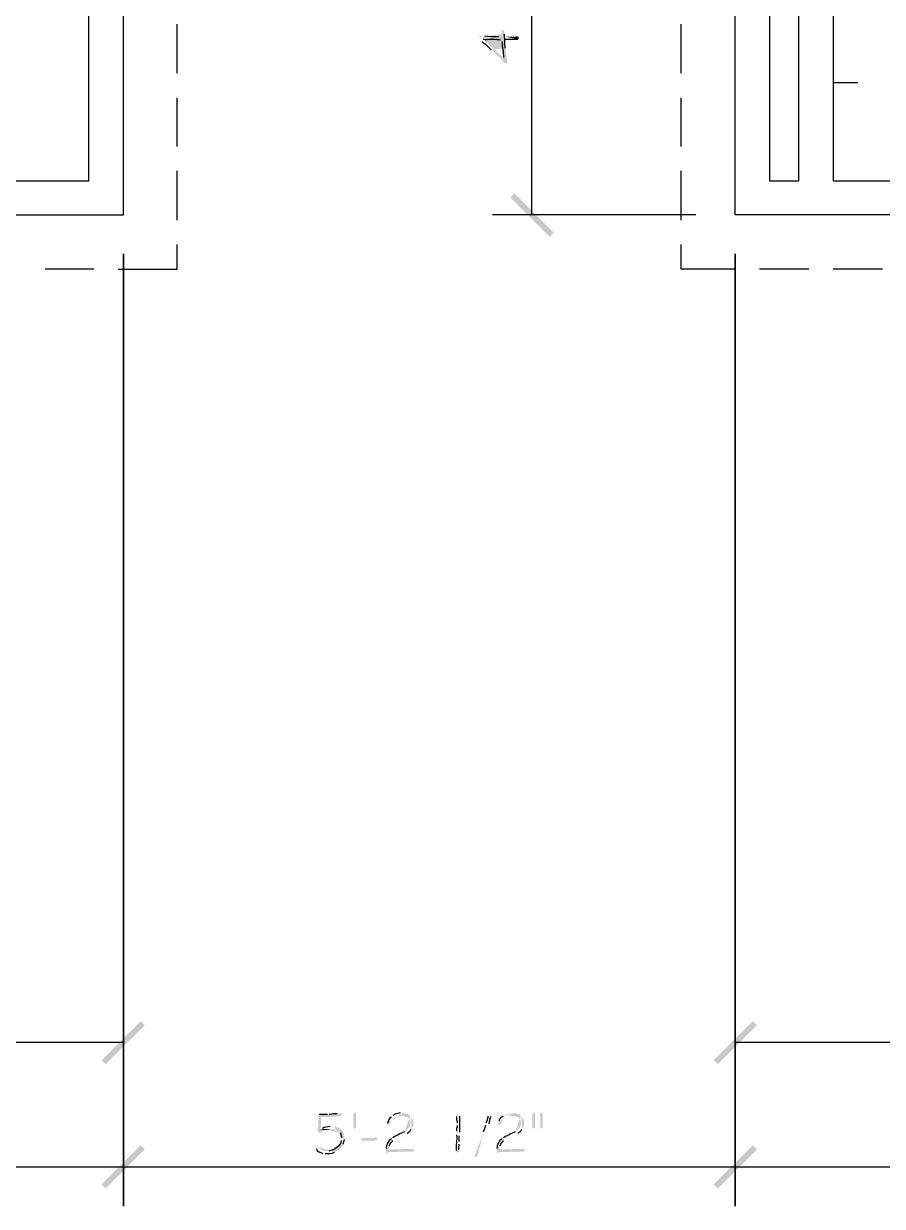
# Model space of a CAD drawing. Header units: inches. Extents: x -167 to 6071, y -6287 to -2731.
# Drawn here: x 1314.3 to 1401.9, y -6153.3 to -6032.5 of the extents above; entities that cross this region are included whole.
import ezdxf

# ---------------------------------------------------------------- set-up
doc = ezdxf.new("R2010")
doc.units = ezdxf.units.IN
doc.header["$LTSCALE"] = 96
doc.header["$MEASUREMENT"] = 0
doc.layers.add('PDF_Geometry', color=7, linetype='Continuous', true_color=0x4a4a4a)
doc.layers.add('PDF_Solid Fills', color=7, linetype='Continuous')

msp = doc.modelspace()

# ---------------------------------------------------------------- hatches: boundary and pattern name
at = {"layer": 'PDF_Solid Fills', "true_color": 0x4a4a4a, "transparency": 33554559}
h = msp.add_hatch(color=251, dxfattribs=at)
h.paths.add_polyline_path([(1360.65, -6033.96), (1360.7, -6034.07), (1360.81, -6034.12), (1360.81, -6034.18), (1360.92, -6034.23), (1361.02, -6034.34)], flags=0)
h.paths.add_polyline_path([(1361.98, -6035.19), (1362.09, -6035.24), (1362.2, -6035.35), (1362.25, -6035.46), (1362.36, -6035.51), (1362.46, -6035.62), (1362.52, -6035.67), (1362.62, -6035.78), (1362.68, -6035.83), (1362.78, -6035.94), (1362.89, -6035.99), (1362.94, -6036.1), (1363.05, -6036.2), (1363.16, -6036.26), (1363.21, -6036.36), (1363.26, -6036.42), (1363.32, -6036.52), (1363.37, -6036.52), (1363.48, -6036.58), (1363.58, -6036.52), (1363.64, -6036.36), (1363.64, -6036.2), (1363.58, -6036.15), (1363.58, -6035.94), (1363.53, -6035.83), (1363.53, -6035.62), (1363.48, -6035.51), (1363.48, -6035.14), (1363.42, -6035.03)], flags=0)
h.paths.add_polyline_path([(1363.32, -6033.59), (1363.32, -6033.32), (1363.32, -6036.1), (1363.26, -6036.1), (1363.21, -6035.99), (1363.1, -6035.94), (1363.05, -6035.83), (1362.94, -6035.72), (1362.84, -6035.67), (1362.78, -6035.56), (1362.68, -6035.51), (1362.62, -6035.4), (1362.52, -6035.35), (1362.41, -6035.24), (1362.36, -6035.19), (1362.14, -6034.98), (1362.04, -6034.92), (1361.98, -6034.82), (1361.88, -6034.76), (1361.77, -6034.66), (1361.72, -6034.6), (1361.61, -6034.5), (1361.5, -6034.44), (1361.4, -6034.34), (1361.34, -6034.28), (1361.24, -6034.18), (1361.13, -6034.12), (1361.13, -6033.8), (1360.7, -6033.8), (1360.7, -6033.86)], flags=0)
h = msp.add_hatch(color=251, dxfattribs=at)
h.paths.add_polyline_path([(1361.13, -6033.8), (1361.13, -6034.12), (1361.18, -6034.12)], flags=0)
h.paths.add_polyline_path([(1362.94, -6034.18), (1363.1, -6034.18), (1363.1, -6034.34)], flags=0)
h.paths.add_polyline_path([(1363.26, -6035.99), (1363.32, -6036.1), (1363.32, -6033.32), (1363.26, -6033.22), (1363.21, -6033.16), (1363.16, -6033.16), (1363.05, -6033.22), (1363.05, -6033.86), (1362.73, -6033.86)], flags=0)
h.paths.add_polyline_path([(1361.34, -6033.8), (1361.24, -6033.8)], flags=0)
h = msp.add_hatch(color=251, dxfattribs=at)
h.paths.add_polyline_path([(1363.37, -6033.86), (1363.37, -6034.12), (1363.42, -6034.12)], flags=0)
h.paths.add_polyline_path([(1364.7, -6034.12), (1364.81, -6034.07), (1364.81, -6033.96), (1364.76, -6033.86), (1364.6, -6033.8), (1364.49, -6033.86), (1363.48, -6033.86)], flags=0)
h = msp.add_hatch(color=251, dxfattribs=at)
h.paths.add_polyline_path([(1346.62, -6143.83), (1346.46, -6143.83), (1346.25, -6143.88)], flags=0)
h.paths.add_polyline_path([(1345.45, -6143.94), (1345.29, -6143.94)], flags=0)
h.paths.add_polyline_path([(1344.44, -6143.94), (1344.38, -6143.99), (1344.33, -6144.1), (1344.33, -6145.16), (1344.28, -6145.27), (1344.28, -6145.64), (1344.33, -6145.75), (1344.44, -6145.8), (1344.49, -6145.8), (1344.6, -6145.75), (1344.7, -6145.7), (1344.81, -6145.64), (1344.92, -6145.59), (1345.02, -6145.54), (1345.13, -6145.54), (1344.54, -6145.48), (1344.54, -6145.32), (1344.6, -6145.22), (1344.6, -6144.2), (1345.4, -6144.2), (1345.61, -6144.15), (1346.25, -6144.15), (1346.36, -6144.1), (1346.57, -6144.1), (1346.62, -6144.04), (1346.68, -6144.04), (1346.73, -6143.99), (1346.78, -6143.99), (1346.78, -6143.94), (1346.73, -6143.88), (1346.73, -6143.83)], flags=0)
for points in [[(1348.17, -6143.99), (1348.17, -6145.32), (1348.06, -6145.38), (1347.96, -6145.32), (1347.96, -6145.22), (1347.9, -6145.16), (1347.9, -6143.99), (1347.96, -6143.83), (1347.96, -6143.78), (1348.06, -6143.72), (1348.17, -6143.78)], [(1366.36, -6143.72), (1366.25, -6143.78), (1366.25, -6143.83), (1366.2, -6143.99), (1366.2, -6145.16), (1366.25, -6145.22), (1366.25, -6145.32), (1366.36, -6145.38), (1366.46, -6145.32), (1366.46, -6143.78)], [(1367.1, -6143.72), (1367, -6143.83), (1367, -6145.22), (1367.05, -6145.32), (1367.1, -6145.38), (1367.21, -6145.32), (1367.26, -6145.27), (1367.26, -6143.88), (1367.21, -6143.78)], [(1344.65, -6145.43), (1344.54, -6145.48), (1345.13, -6145.54), (1345.24, -6145.48), (1345.4, -6145.48), (1345.5, -6145.43), (1345.66, -6145.43)], [(1350.2, -6146.28), (1350.09, -6146.28), (1349.98, -6146.34), (1349.29, -6146.34), (1349.18, -6146.39), (1348.76, -6146.39), (1348.7, -6146.5), (1348.76, -6146.6), (1350.04, -6146.6), (1350.09, -6146.55), (1350.25, -6146.55), (1350.36, -6146.5), (1350.36, -6146.44), (1350.3, -6146.34)], [(1353.98, -6147.46), (1351.53, -6147.51), (1351.26, -6147.51), (1351.26, -6147.83), (1351.48, -6147.83), (1351.53, -6147.78), (1353.93, -6147.72), (1353.98, -6147.72), (1354.09, -6147.67), (1354.14, -6147.62), (1354.09, -6147.51), (1354.09, -6147.46)], [(1365.29, -6147.46), (1362.84, -6147.51), (1362.57, -6147.51), (1362.57, -6147.83), (1362.78, -6147.83), (1362.84, -6147.78), (1365.24, -6147.72), (1365.29, -6147.72), (1365.4, -6147.67), (1365.45, -6147.62), (1365.4, -6147.51), (1365.4, -6147.46)]]:
    msp.add_hatch(color=251, dxfattribs=at).paths.add_polyline_path(points)
h = msp.add_hatch(color=251, dxfattribs=at)
h.paths.add_polyline_path([(1352.86, -6143.78), (1352.7, -6143.78)], flags=0)
h.paths.add_polyline_path([(1351.96, -6144.04), (1351.8, -6144.2)], flags=0)
h.paths.add_polyline_path([(1351.37, -6144.84), (1351.42, -6144.95), (1351.53, -6145), (1351.58, -6144.95), (1351.69, -6144.84), (1351.69, -6144.79), (1351.74, -6144.68), (1351.8, -6144.63), (1351.8, -6144.58), (1351.85, -6144.52), (1351.96, -6144.42), (1352.06, -6144.36), (1352.12, -6144.26), (1352.22, -6144.2), (1352.28, -6144.2), (1352.38, -6144.15), (1352.49, -6144.1), (1353.72, -6144.1), (1353.66, -6143.99), (1353.56, -6143.94), (1353.45, -6143.88), (1353.34, -6143.88), (1353.24, -6143.83), (1353.13, -6143.83), (1352.97, -6143.78)], flags=0)
h = msp.add_hatch(color=251, dxfattribs=at)
h.paths.add_polyline_path([(1358.62, -6143.83), (1358.52, -6143.88), (1358.46, -6144.04), (1358.46, -6144.15)], flags=0)
h.paths.add_polyline_path([(1358.52, -6144.84), (1358.52, -6145.06)], flags=0)
h.paths.add_polyline_path([(1358.46, -6145.64), (1358.46, -6146.02)], flags=0)
h.paths.add_polyline_path([(1358.41, -6147.62), (1358.41, -6147.78), (1358.52, -6147.83), (1358.62, -6147.78), (1358.68, -6147.72), (1358.68, -6147.56)], flags=0)
h.paths.add_polyline_path([(1358.73, -6146.98), (1358.73, -6146.71)], flags=0)
h.paths.add_polyline_path([(1358.73, -6146.12), (1358.73, -6145.86), (1358.78, -6145.75)], flags=0)
h.paths.add_polyline_path([(1358.78, -6144.1), (1358.78, -6143.99), (1358.73, -6143.88)], flags=0)
h = msp.add_hatch(color=251, dxfattribs=at)
h.paths.add_polyline_path([(1361.82, -6143.83), (1361.77, -6143.88), (1361.66, -6144.1)], flags=0)
h.paths.add_polyline_path([(1361.45, -6144.84), (1361.45, -6144.95), (1361.4, -6145.06)], flags=0)
h.paths.add_polyline_path([(1361.18, -6145.75), (1361.18, -6145.86), (1361.08, -6146.07), (1361.02, -6146.18), (1361.02, -6146.28), (1360.97, -6146.39), (1360.92, -6146.55), (1360.86, -6146.66), (1360.86, -6146.76), (1360.76, -6146.98), (1360.65, -6147.19), (1360.65, -6147.3), (1360.6, -6147.46), (1360.49, -6147.62), (1360.44, -6147.78), (1360.38, -6147.94), (1360.33, -6148.04), (1360.33, -6148.15), (1360.28, -6148.15), (1360.33, -6148.26), (1360.44, -6148.31), (1360.49, -6148.26), (1360.54, -6148.26), (1360.54, -6148.15), (1360.6, -6148.1)], flags=0)
h.paths.add_polyline_path([(1360.6, -6148.1, 0.021366), (1361.34, -6146.12)], flags=0)
h.paths.add_polyline_path([(1361.34, -6146.12), (1361.4, -6146.02), (1361.45, -6145.86), (1361.45, -6145.75), (1361.56, -6145.54), (1361.56, -6145.43), (1361.66, -6145.22), (1361.66, -6145.11), (1361.77, -6144.9)], flags=0)
h.paths.add_polyline_path([(1361.98, -6144.1), (1361.98, -6143.99), (1361.93, -6143.88)], flags=0)
h = msp.add_hatch(color=251, dxfattribs=at)
h.paths.add_polyline_path([(1364.17, -6143.78, 0.133918), (1363.21, -6144.1)], flags=0)
h.paths.add_polyline_path([(1362.78, -6144.63), (1362.73, -6144.74), (1362.68, -6144.84), (1362.73, -6144.95), (1362.84, -6145), (1362.89, -6144.95), (1363, -6144.84), (1363, -6144.79), (1363.05, -6144.68), (1363.1, -6144.63), (1363.1, -6144.58), (1363.16, -6144.52), (1363.26, -6144.42), (1363.37, -6144.36), (1363.42, -6144.26), (1363.53, -6144.2), (1363.58, -6144.2), (1363.69, -6144.15), (1363.8, -6144.1), (1365.02, -6144.1), (1364.97, -6143.99), (1364.86, -6143.94), (1364.76, -6143.88), (1364.65, -6143.88), (1364.54, -6143.83), (1364.44, -6143.83), (1364.28, -6143.78)], flags=0)
h = msp.add_hatch(color=251, dxfattribs=at)
h.paths.add_polyline_path([(1353.72, -6144.1), (1352.86, -6144.1), (1353.08, -6144.1), (1353.18, -6144.15), (1353.29, -6144.15), (1353.4, -6144.2), (1353.5, -6144.26), (1353.5, -6144.31), (1353.61, -6144.36), (1353.66, -6144.47), (1353.72, -6144.58), (1353.72, -6144.68), (1353.77, -6144.79), (1353.72, -6144.9), (1353.72, -6145), (1353.66, -6145.11), (1353.61, -6145.22), (1353.61, -6145.27), (1353.34, -6145.54), (1353.24, -6145.59), (1353.24, -6145.64), (1353.13, -6145.7)], flags=0)
h.paths.add_polyline_path([(1351.9, -6146.34), (1351.85, -6146.34), (1351.8, -6146.44)], flags=0)
h.paths.add_polyline_path([(1351.26, -6147.4), (1351.26, -6147.51), (1351.53, -6147.51), (1351.53, -6147.4), (1351.58, -6147.24), (1351.58, -6147.14)], flags=0)
h.paths.add_polyline_path([(1351.96, -6146.6), (1352.06, -6146.55), (1352.17, -6146.5), (1352.28, -6146.39), (1352.38, -6146.39), (1352.6, -6146.28), (1352.65, -6146.23), (1352.81, -6146.18), (1352.92, -6146.12), (1353.08, -6146.02), (1353.18, -6145.96), (1353.29, -6145.91), (1353.4, -6145.86)], flags=0)
h.paths.add_polyline_path([(1353.82, -6145.43), (1353.88, -6145.32), (1353.93, -6145.27), (1353.98, -6145.16), (1354.04, -6145.06), (1354.04, -6144.58), (1353.98, -6144.42), (1353.93, -6144.36), (1353.88, -6144.26), (1353.82, -6144.15)], flags=0)
h = msp.add_hatch(color=251, dxfattribs=at)
h.paths.add_polyline_path([(1365.02, -6144.1), (1364.17, -6144.1), (1364.38, -6144.1), (1364.49, -6144.15), (1364.6, -6144.15), (1364.7, -6144.2), (1364.81, -6144.26), (1364.81, -6144.31), (1364.92, -6144.36), (1364.97, -6144.47), (1365.02, -6144.58), (1365.02, -6144.68), (1365.08, -6144.79), (1365.02, -6144.9), (1365.02, -6145), (1364.97, -6145.11), (1364.92, -6145.22), (1364.92, -6145.27), (1364.76, -6145.43), (1364.65, -6145.54), (1364.54, -6145.59), (1364.54, -6145.64), (1364.44, -6145.7)], flags=0)
h.paths.add_polyline_path([(1363.21, -6146.34), (1363.16, -6146.34), (1363.1, -6146.44)], flags=0)
h.paths.add_polyline_path([(1362.57, -6147.4), (1362.57, -6147.51), (1362.84, -6147.51), (1362.84, -6147.4), (1362.89, -6147.24), (1362.89, -6147.14)], flags=0)
h.paths.add_polyline_path([(1363.26, -6146.6), (1363.37, -6146.55), (1363.48, -6146.5), (1363.58, -6146.39), (1363.69, -6146.39), (1363.9, -6146.28), (1363.96, -6146.23), (1364.12, -6146.18), (1364.22, -6146.12), (1364.38, -6146.02), (1364.7, -6145.86)], flags=0)
h.paths.add_polyline_path([(1365.13, -6145.43), (1365.18, -6145.32), (1365.24, -6145.27), (1365.34, -6145.06), (1365.34, -6144.58), (1365.29, -6144.42), (1365.24, -6144.36), (1365.18, -6144.26), (1365.13, -6144.15)], flags=0)
h = msp.add_hatch(color=251, dxfattribs=at)
h.paths.add_polyline_path([(1345.72, -6145.16), (1345.56, -6145.16)], flags=0)
h.paths.add_polyline_path([(1344.76, -6145.38), (1344.65, -6145.43), (1345.82, -6145.43), (1345.93, -6145.48), (1346.04, -6145.48), (1346.14, -6145.54), (1346.25, -6145.59), (1346.36, -6145.64), (1346.41, -6145.7), (1346.46, -6145.7), (1346.57, -6145.8)], flags=0)
h.paths.add_polyline_path([(1346.73, -6146.34), (1346.73, -6146.39), (1346.68, -6146.5), (1346.68, -6146.6)], flags=0)
h.paths.add_polyline_path([(1345.4, -6147.67), (1345.18, -6147.67), (1346.2, -6147.67), (1346.3, -6147.62), (1346.41, -6147.56), (1346.52, -6147.46), (1346.62, -6147.35), (1346.68, -6147.24), (1346.78, -6147.14), (1346.84, -6147.08), (1346.89, -6146.98)], flags=0)
h.paths.add_polyline_path([(1347, -6146.5), (1347, -6146.07), (1346.89, -6145.86), (1346.89, -6145.75), (1346.84, -6145.64), (1346.73, -6145.59), (1346.68, -6145.48), (1346.62, -6145.43), (1346.41, -6145.32), (1346.36, -6145.27), (1346.25, -6145.27), (1346.09, -6145.22), (1345.98, -6145.22), (1345.88, -6145.16)], flags=0)
h = msp.add_hatch(color=251, dxfattribs=at)
h.paths.add_polyline_path([(1344.22, -6147.24), (1344.17, -6147.24), (1344.12, -6147.35), (1344.12, -6147.4)], flags=0)
h.paths.add_polyline_path([(1344.81, -6147.94), (1345.02, -6147.94)], flags=0)
h.paths.add_polyline_path([(1345.98, -6147.78), (1346.09, -6147.72), (1346.2, -6147.67), (1344.97, -6147.67), (1344.86, -6147.62), (1344.76, -6147.56), (1344.7, -6147.56), (1344.49, -6147.46), (1344.44, -6147.35), (1344.38, -6147.35), (1344.33, -6147.24)], flags=0)

# ---------------------------------------------------------------- linework, layer by layer
at = {"layer": 'PDF_Geometry', "color": 7}
msp.add_lwpolyline([(1391.9, -5581.11), (1390.41, -5581.11), (1390.41, -6048.58), (1393.4, -6048.58), (1393.4, -5581.11)], close=True, dxfattribs=at)
for points in [[(1238.94, -6048.58), (1320.92, -6048.58), (1320.92, -5902.28), (1317.72, -5899.08), (1320.17, -5896.58), (1324.44, -5900.84), (1324.44, -5994.07), (1386.89, -5994.07), (1386.89, -5822.07), (1324.44, -5822.07), (1324.44, -5847.14), (1318.41, -5853.11), (1315.96, -5850.66), (1320.92, -5845.7), (1320.92, -5832.58), (1258.94, -5832.58)], [(1474.89, -5876.1), (1460.44, -5876.1), (1460.44, -5990.82), (1456.92, -5990.82), (1456.92, -5961.11), (1396.92, -5961.11), (1396.92, -6048.58), (1456.92, -6048.58), (1456.92, -6018.82), (1460.44, -6018.82), (1460.44, -6048.58), (1478.89, -6048.58), (1478.89, -6052.04), (1386.89, -6052.04), (1386.89, -5997.59), (1373.66, -5997.59), (1373.66, -5994.07)], [(1308.92, -6048.58), (1308.92, -6052.04), (1324.44, -6052.04), (1324.44, -5997.59), (1337.66, -5997.59), (1337.66, -5994.07)]]:
    msp.add_lwpolyline(points, dxfattribs=at)
at = {"layer": 'PDF_Geometry'}
for points in [[(1366.14, -6052.04), (1366.14, -5997.59)], [(1329.93, -6037.59), (1329.93, -6032.58)], [(1381.4, -6037.59), (1381.4, -6032.58)], [(1399.42, -6038.55), (1396.92, -6038.55)], [(1329.93, -6045.06), (1329.93, -6040.1)], [(1381.4, -6045.06), (1381.4, -6040.1)], [(1329.93, -6052.58), (1329.93, -6047.56)], [(1381.4, -6052.58), (1381.4, -6047.56)], [(1382.89, -6052.04), (1362.14, -6052.04)], [(1323.9, -6057.59), (1329.93, -6057.59), (1329.93, -6055.08)], [(1386.89, -6057.59), (1381.4, -6057.59), (1381.4, -6055.08)], [(1324.44, -6056.04), (1324.44, -6140.58)], [(1386.89, -6056.04), (1386.89, -6140.58)], [(1321.4, -6057.59), (1316.44, -6057.59)], [(1394.41, -6057.59), (1389.4, -6057.59)], [(1401.93, -6057.59), (1396.92, -6057.59)], [(1324.44, -6136.58), (1262.94, -6136.58), (1154.94, -6136.58), (1096.92, -6136.58), (1086.94, -6136.58)], [(1624.44, -6136.58), (1562.89, -6136.58), (1454.89, -6136.58), (1386.89, -6136.58)], [(1690.41, -6149.32), (1624.44, -6149.32), (1386.89, -6149.32), (1324.44, -6149.32), (1086.94, -6149.32), (1024.44, -6149.32), (559.42, -6149.32), (496.92, -6149.32), (259.42, -6149.32), (196.92, -6149.32), (-40.58, -6149.32), (-106.6, -6149.32), (-102.6, -6149.32)]]:
    msp.add_lwpolyline(points, dxfattribs=at)
for points in [[(1324.44, -6153.32), (1324.44, -6056.04)], [(1386.89, -6153.32), (1386.89, -6056.04)]]:
    msp.add_lwpolyline(points, close=True, dxfattribs=at)
for points in [[(1362.73, -6033.86), (1362.18, -6033.86), (1361.88, -6033.86), (1361.34, -6033.8)], [(1363.42, -6035.03), (1363.38, -6034.66), (1363.39, -6033.84), (1363.32, -6033.59)], [(1361.02, -6034.34), (1361.37, -6034.58), (1361.67, -6034.87), (1361.98, -6035.19)], [(1361.18, -6034.12), (1361.64, -6034.15), (1362.56, -6034.06), (1362.94, -6034.18)], [(1363.1, -6034.34), (1363.11, -6034.9), (1363.24, -6035.44), (1363.26, -6035.99)], [(1363.42, -6034.12), (1363.85, -6034.12), (1364.28, -6034.12), (1364.7, -6034.12)], [(1346.25, -6143.88), (1345.81, -6143.87), (1345.84, -6143.88), (1345.45, -6143.94)], [(1352.7, -6143.78), (1352.31, -6143.89), (1352.33, -6143.82), (1351.96, -6144.04)], [(1345.29, -6143.94), (1345.01, -6143.94), (1344.72, -6143.94), (1344.44, -6143.94)], [(1351.8, -6144.2), (1351.49, -6144.31), (1351.52, -6144.61), (1351.37, -6144.84)], [(1358.46, -6144.15), (1358.42, -6144.71), (1358.54, -6144.45), (1358.52, -6144.84)], [(1358.52, -6145.06), (1358.54, -6145.39), (1358.43, -6145.13), (1358.46, -6145.64)], [(1358.78, -6145.75), (1358.78, -6145.2), (1358.78, -6144.65), (1358.78, -6144.1)], [(1361.4, -6145.06), (1361.34, -6145.36), (1361.26, -6145.47), (1361.18, -6145.75)], [(1361.66, -6144.1), (1361.68, -6144.27), (1361.51, -6144.67), (1361.45, -6144.84)], [(1361.77, -6144.9), (1361.83, -6144.76), (1361.88, -6144.2), (1361.98, -6144.1)], [(1363.21, -6144.1), (1363.02, -6144.29), (1362.84, -6144.28), (1362.78, -6144.63)], [(1345.56, -6145.16), (1345.3, -6145.27), (1345, -6145.2), (1344.76, -6145.38)], [(1346.57, -6145.8), (1346.66, -6145.97), (1346.64, -6146.17), (1346.73, -6146.34)], [(1353.13, -6145.7), (1352.73, -6145.92), (1352.28, -6146.07), (1351.9, -6146.34)], [(1353.4, -6145.86), (1353.55, -6145.73), (1353.75, -6145.63), (1353.82, -6145.43)], [(1358.46, -6146.02), (1358.5, -6146.64), (1358.38, -6146.99), (1358.41, -6147.62)], [(1358.73, -6146.71), (1358.73, -6146.51), (1358.73, -6146.32), (1358.73, -6146.12)], [(1364.44, -6145.7), (1364.04, -6145.92), (1363.59, -6146.07), (1363.21, -6146.34)], [(1364.7, -6145.86), (1364.86, -6145.73), (1365.06, -6145.63), (1365.13, -6145.43)], [(1344.12, -6147.4), (1344.22, -6147.73), (1344.54, -6147.79), (1344.81, -6147.94)], [(1346.68, -6146.6), (1346.62, -6147.22), (1345.94, -6147.54), (1345.4, -6147.67)], [(1346.89, -6146.98), (1346.91, -6146.81), (1347, -6146.66), (1347, -6146.5)], [(1351.8, -6146.44), (1351.48, -6146.59), (1351.27, -6147.07), (1351.26, -6147.4)], [(1351.58, -6147.14), (1351.71, -6146.8), (1351.86, -6146.78), (1351.96, -6146.6)], [(1358.68, -6147.56), (1358.65, -6147.1), (1358.71, -6147.26), (1358.73, -6146.98)], [(1363.1, -6146.44), (1362.79, -6146.59), (1362.57, -6147.07), (1362.57, -6147.4)], [(1362.89, -6147.14), (1363.02, -6146.8), (1363.17, -6146.78), (1363.26, -6146.6)], [(1345.02, -6147.94), (1345.36, -6147.94), (1345.69, -6147.96), (1345.98, -6147.78)]]:
    msp.add_open_spline(points, degree=3, dxfattribs=at)
at = {"layer": 'PDF_Solid Fills', "color": 251, "true_color": 0x4a4a4a, "transparency": 33554559}
for points in [[(1364.38, -6049.86), (1363.96, -6050.28), (1368.38, -6053.86)], [(1363.96, -6050.28), (1368.38, -6053.86), (1367.96, -6054.28)], [(1322.2, -6138.39), (1322.62, -6138.82), (1326.2, -6134.39)], [(1322.62, -6138.82), (1326.2, -6134.39), (1326.62, -6134.82)], [(1388.7, -6134.39), (1385.13, -6138.82), (1384.7, -6138.39)], [(1389.13, -6134.82), (1388.7, -6134.39), (1385.13, -6138.82)], [(1326.2, -6147.08), (1322.62, -6151.51), (1322.2, -6151.08)], [(1322.2, -6151.08), (1322.62, -6151.51), (1326.2, -6147.08)], [(1326.62, -6147.51), (1326.2, -6147.08), (1322.62, -6151.51)], [(1322.62, -6151.51), (1326.2, -6147.08), (1326.62, -6147.51)], [(1388.7, -6147.08), (1385.13, -6151.51), (1384.7, -6151.08)], [(1384.7, -6151.08), (1385.13, -6151.51), (1388.7, -6147.08)], [(1389.13, -6147.51), (1388.7, -6147.08), (1385.13, -6151.51)], [(1385.13, -6151.51), (1388.7, -6147.08), (1389.13, -6147.51)]]:
    msp.add_solid(points, dxfattribs=at)

doc.saveas('drawing.dxf')
